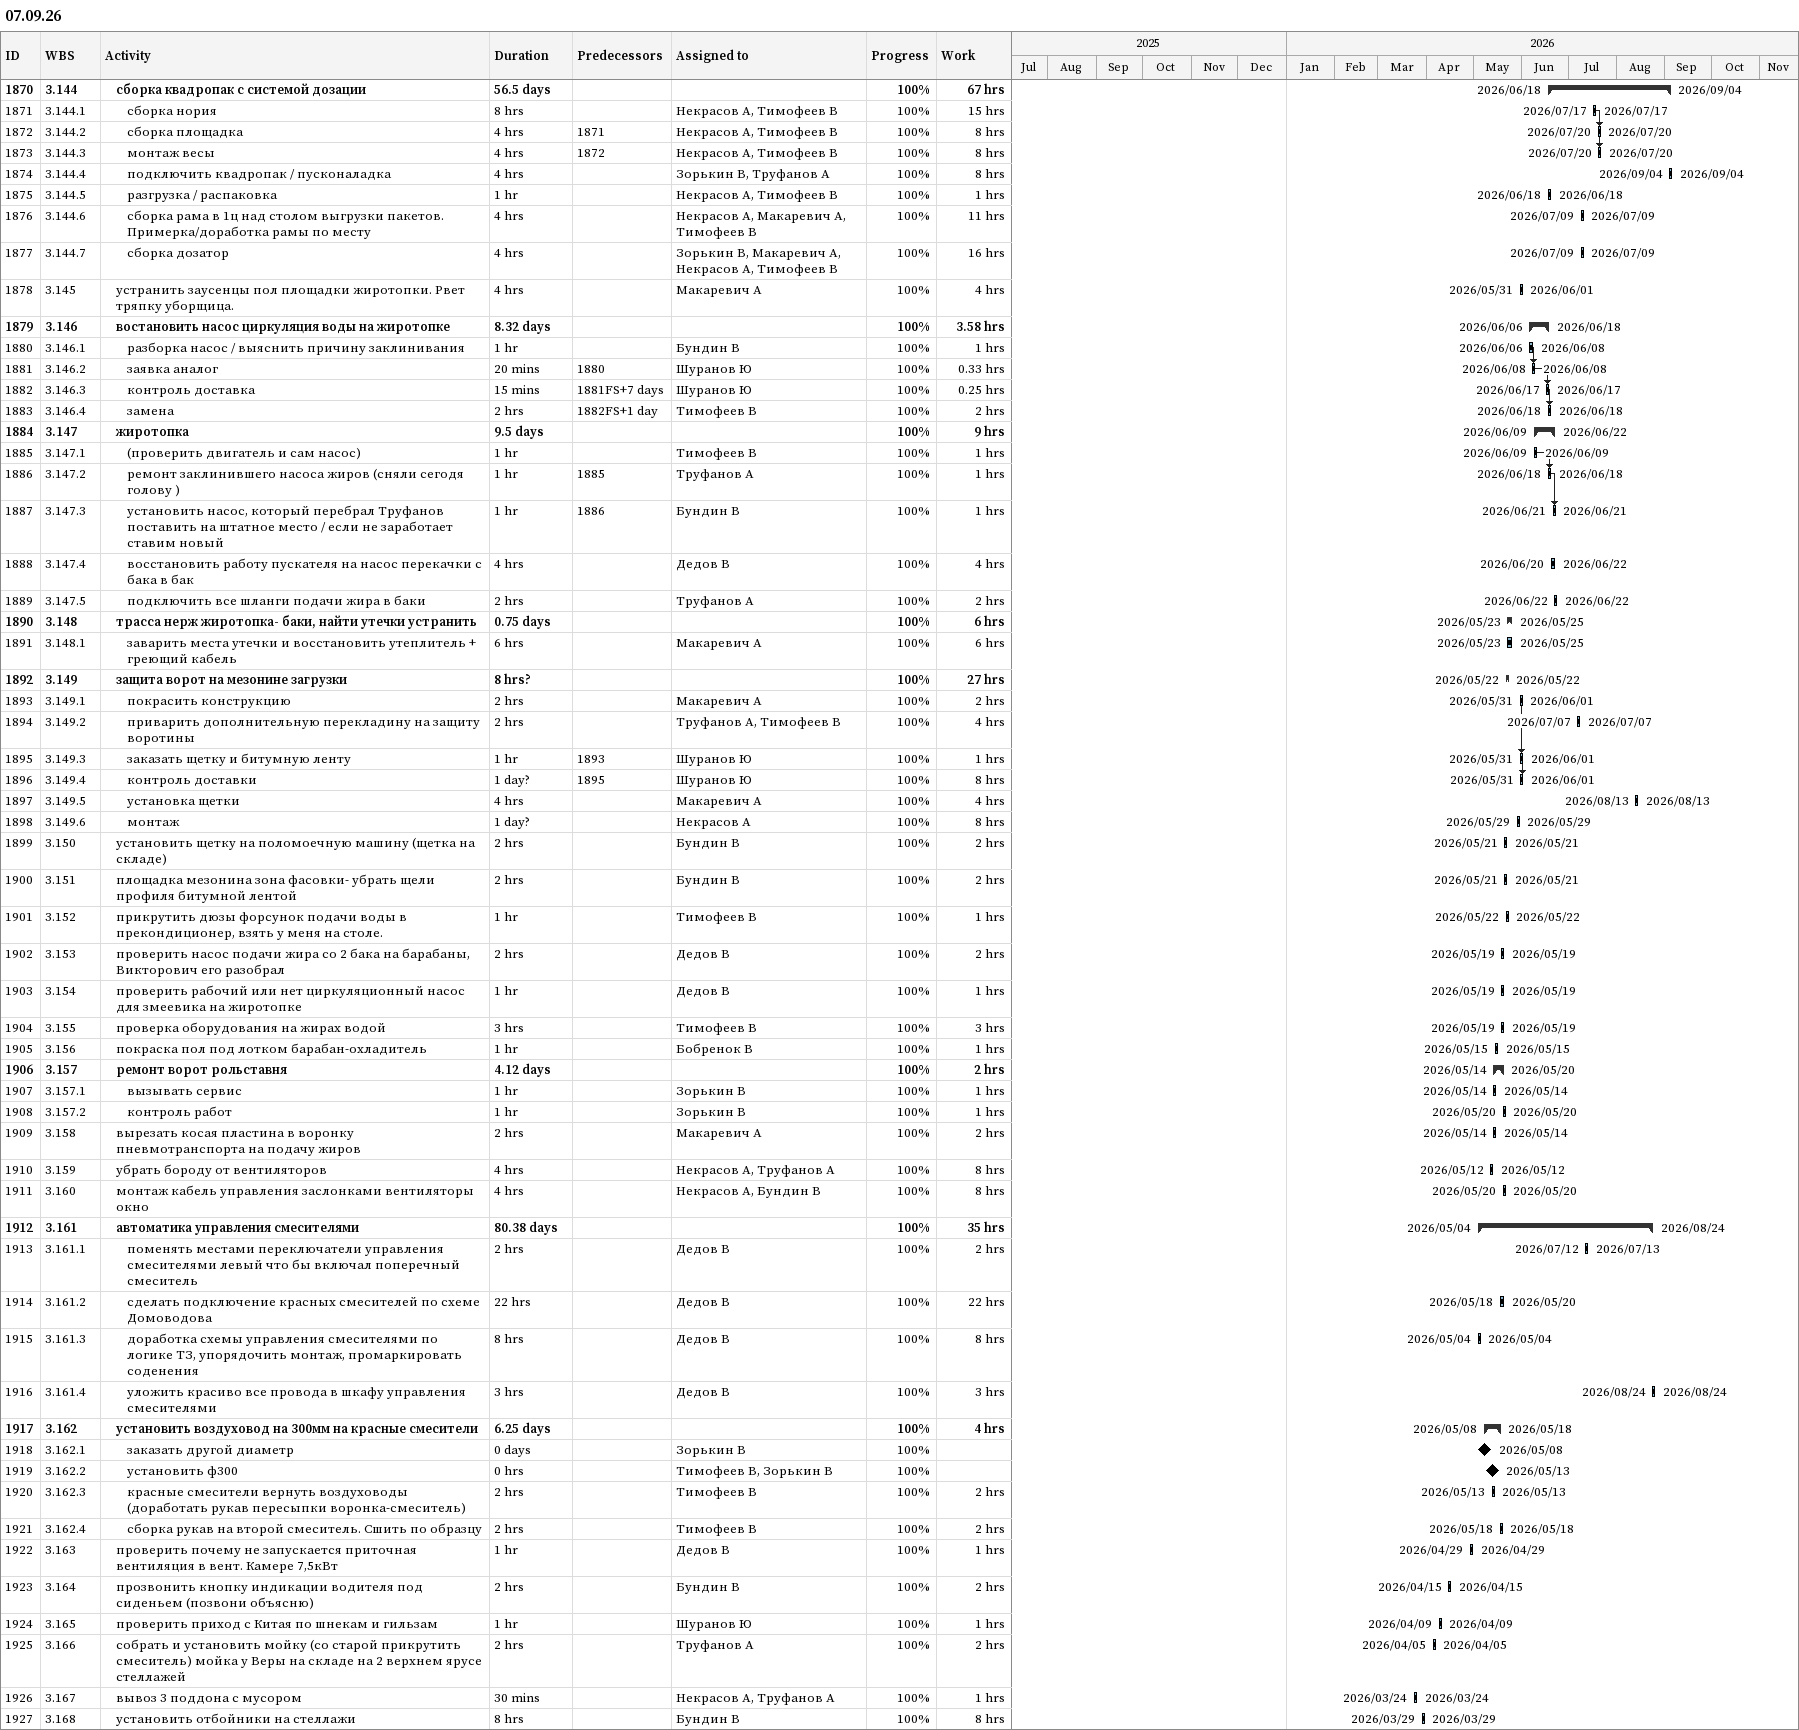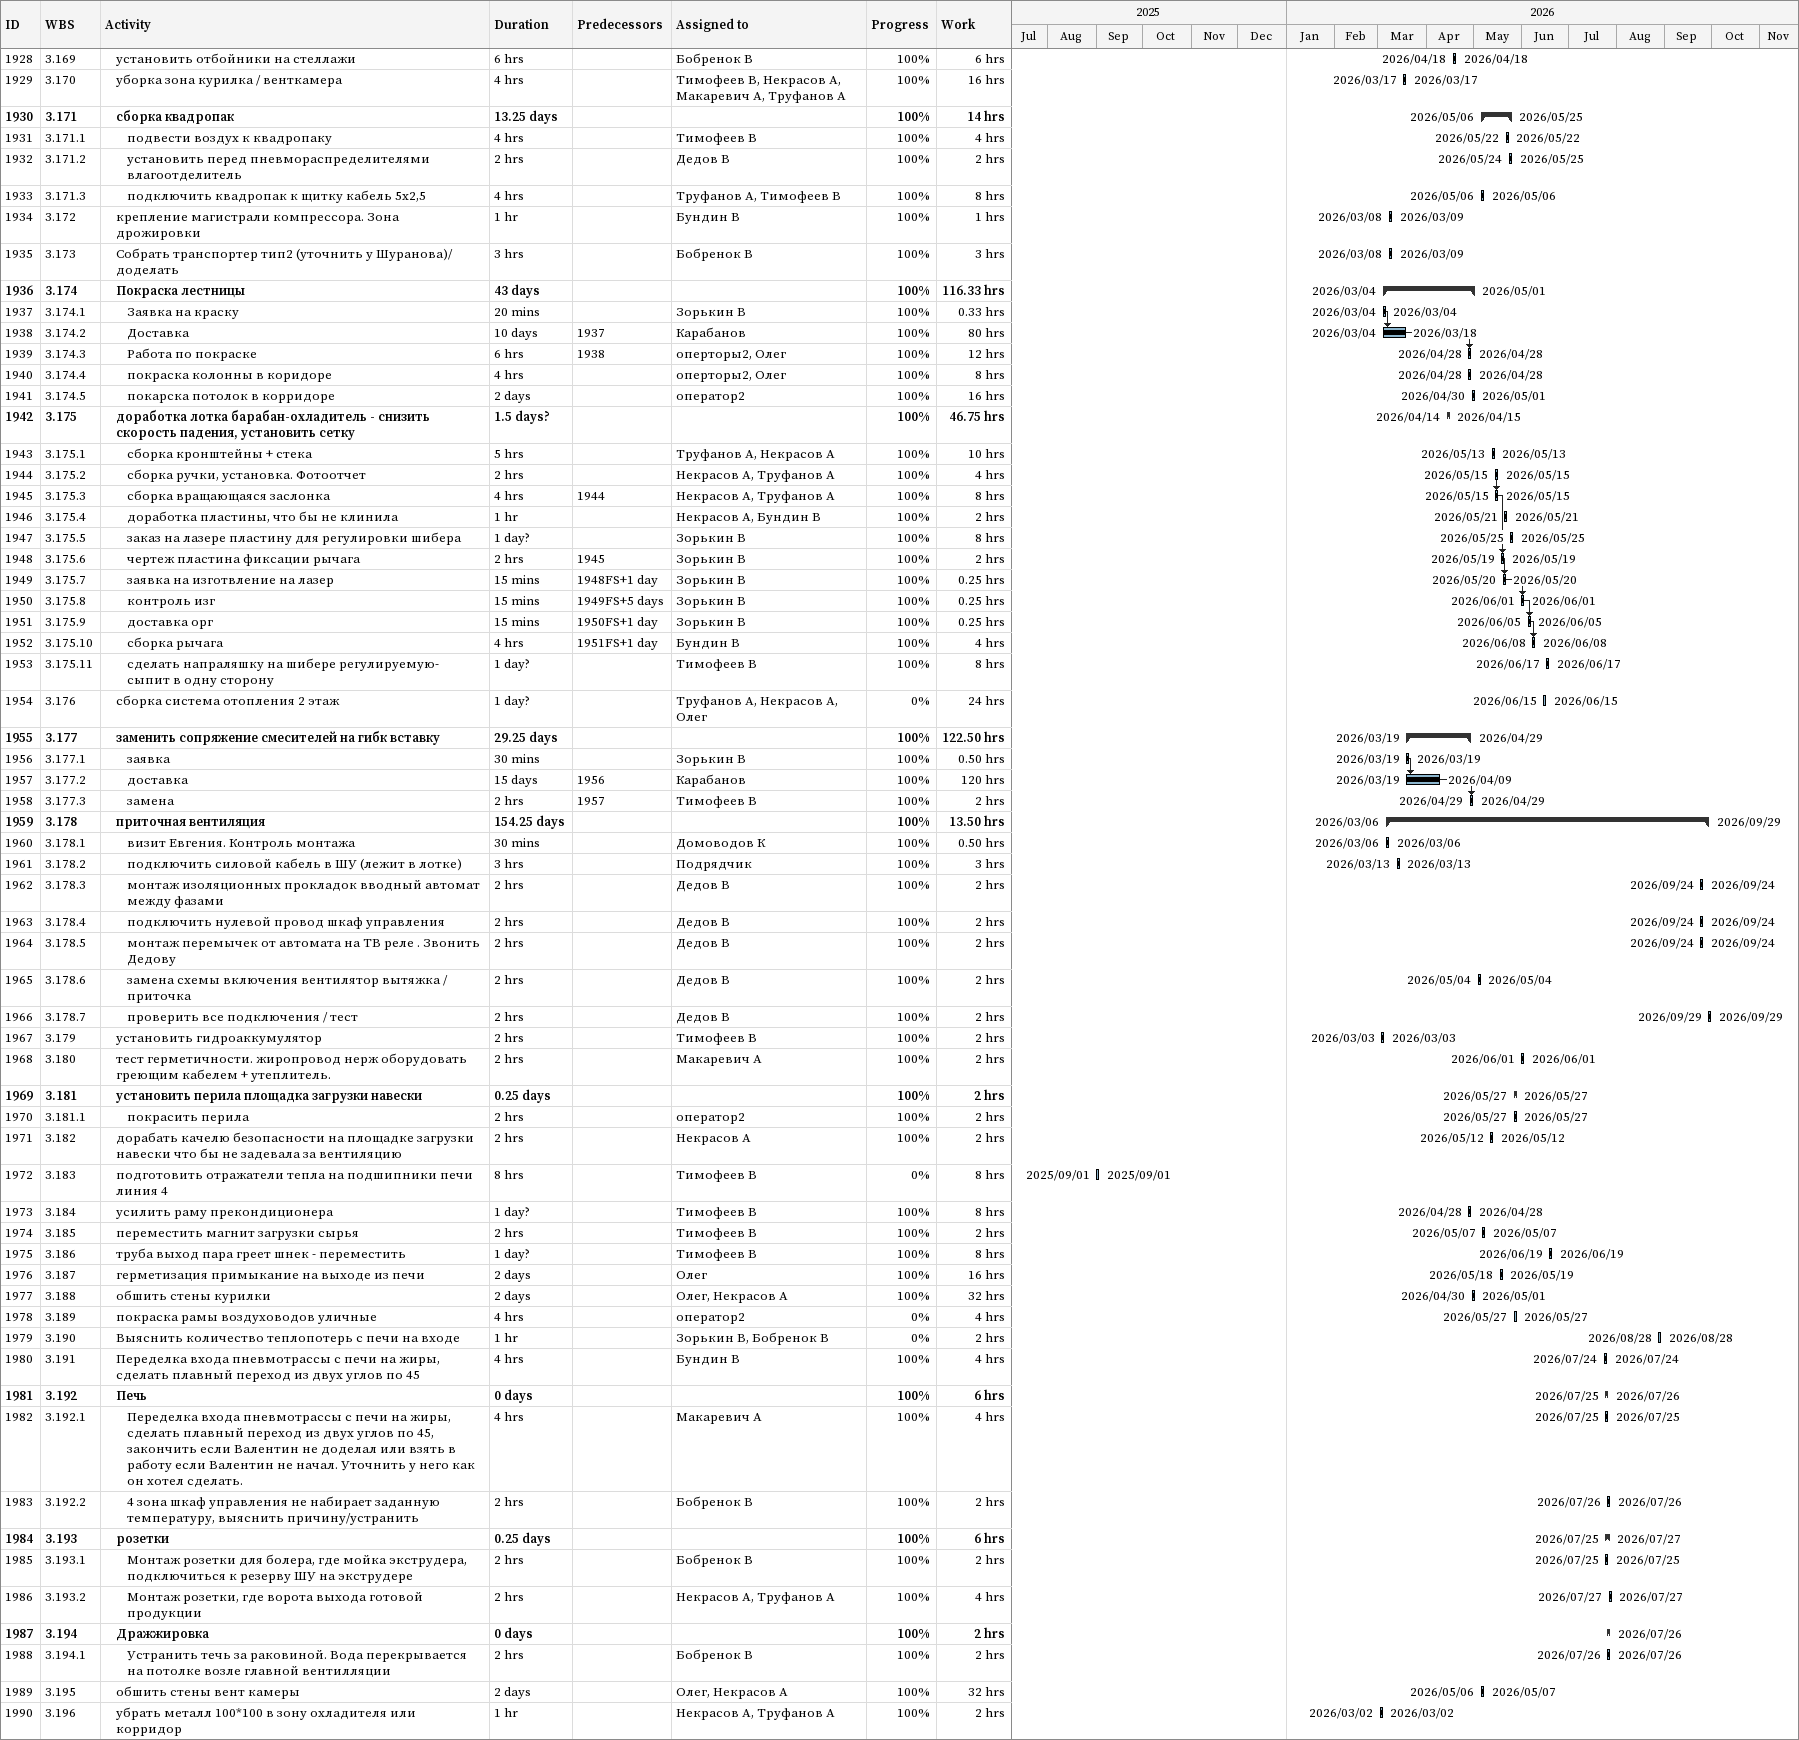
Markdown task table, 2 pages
07.09.26

| ID | WBS | Task | Duration | Start | Finish | Predecessors | Resources | % complete | Work (h) |
|---|---|---|---|---|---|---|---|---|---|
| 1870 | 3.144 | **сборка квадропак с системой дозации** | 56.5d | 2026-06-18 | 2026-09-04 |  |  | 100 | 67 |
| 1871 | 3.144.1 | сборка нория | 8h | 2026-07-17 | 2026-07-17 |  | Некрасов А, Тимофеев В | 100 | 15 |
| 1872 | 3.144.2 | сборка площадка | 4h | 2026-07-20 | 2026-07-20 | 1871 | Некрасов А, Тимофеев В | 100 | 8 |
| 1873 | 3.144.3 | монтаж весы | 4h | 2026-07-20 | 2026-07-20 | 1872 | Некрасов А, Тимофеев В | 100 | 8 |
| 1874 | 3.144.4 | подключить квадропак / пусконаладка | 4h | 2026-09-04 | 2026-09-04 |  | Зорькин В, Труфанов А | 100 | 8 |
| 1875 | 3.144.5 | разгрузка / распаковка | 1h | 2026-06-18 | 2026-06-18 |  | Некрасов А, Тимофеев В | 100 | 1 |
| 1876 | 3.144.6 | сборка рама в 1ц над столом выгрузки пакетов. Примерка/доработка рамы по месту | 4h | 2026-07-09 | 2026-07-09 |  | Некрасов А, Макаревич А, Тимофеев В | 100 | 11 |
| 1877 | 3.144.7 | сборка дозатор | 4h | 2026-07-09 | 2026-07-09 |  | Зорькин В, Макаревич А, Некрасов А, Тимофеев В | 100 | 16 |
| 1878 | 3.145 | устранить заусенцы пол площадки жиротопки. Рвет тряпку уборщица. | 4h | 2026-05-31 | 2026-06-01 |  | Макаревич А | 100 | 4 |
| 1879 | 3.146 | **востановить насос циркуляция воды на жиротопке** | 8.32d | 2026-06-06 | 2026-06-18 |  |  | 100 | 3.58 |
| 1880 | 3.146.1 | разборка насос / выяснить причину заклинивания | 1h | 2026-06-06 | 2026-06-08 |  | Бундин В | 100 | 1 |
| 1881 | 3.146.2 | заявка аналог | 20min | 2026-06-08 | 2026-06-08 | 1880 | Шуранов Ю | 100 | 0.33 |
| 1882 | 3.146.3 | контроль доставка | 15min | 2026-06-17 | 2026-06-17 | 1881FS+7d | Шуранов Ю | 100 | 0.25 |
| 1883 | 3.146.4 | замена | 2h | 2026-06-18 | 2026-06-18 | 1882FS+1d | Тимофеев В | 100 | 2 |
| 1884 | 3.147 | **жиротопка** | 9.5d | 2026-06-09 | 2026-06-22 |  |  | 100 | 9 |
| 1885 | 3.147.1 | (проверить двигатель и сам насос) | 1h | 2026-06-09 | 2026-06-09 |  | Тимофеев В | 100 | 1 |
| 1886 | 3.147.2 | ремонт заклинившего насоса жиров (сняли сегодя голову ) | 1h | 2026-06-18 | 2026-06-18 | 1885 | Труфанов А | 100 | 1 |
| 1887 | 3.147.3 | установить насос, который перебрал Труфанов поставить на штатное место / если не заработает ставим новый | 1h | 2026-06-21 | 2026-06-21 | 1886 | Бундин В | 100 | 1 |
| 1888 | 3.147.4 | восстановить работу пускателя на насос перекачки с бака в бак | 4h | 2026-06-20 | 2026-06-22 |  | Дедов В | 100 | 4 |
| 1889 | 3.147.5 | подключить все шланги подачи жира в баки | 2h | 2026-06-22 | 2026-06-22 |  | Труфанов А | 100 | 2 |
| 1890 | 3.148 | **трасса нерж жиротопка- баки, найти утечки устранить** | 0.75d | 2026-05-23 | 2026-05-25 |  |  | 100 | 6 |
| 1891 | 3.148.1 | заварить места утечки и восстановить утеплитель + греющий кабель | 6h | 2026-05-23 | 2026-05-25 |  | Макаревич А | 100 | 6 |
| 1892 | 3.149 | **защита ворот на мезонине загрузки** | 8h? | 2026-05-22 | 2026-05-22 |  |  | 100 | 27 |
| 1893 | 3.149.1 | покрасить конструкцию | 2h | 2026-05-31 | 2026-06-01 |  | Макаревич А | 100 | 2 |
| 1894 | 3.149.2 | приварить дополнительную перекладину на защиту воротины | 2h | 2026-07-07 | 2026-07-07 |  | Труфанов А, Тимофеев В | 100 | 4 |
| 1895 | 3.149.3 | заказать щетку и битумную ленту | 1h | 2026-05-31 | 2026-06-01 | 1893 | Шуранов Ю | 100 | 1 |
| 1896 | 3.149.4 | контроль доставки | 1d? | 2026-05-31 | 2026-06-01 | 1895 | Шуранов Ю | 100 | 8 |
| 1897 | 3.149.5 | установка щетки | 4h | 2026-08-13 | 2026-08-13 |  | Макаревич А | 100 | 4 |
| 1898 | 3.149.6 | монтаж | 1d? | 2026-05-29 | 2026-05-29 |  | Некрасов А | 100 | 8 |
| 1899 | 3.150 | установить щетку на поломоечную машину (щетка на складе) | 2h | 2026-05-21 | 2026-05-21 |  | Бундин В | 100 | 2 |
| 1900 | 3.151 | площадка мезонина зона фасовки- убрать щели профиля битумной лентой | 2h | 2026-05-21 | 2026-05-21 |  | Бундин В | 100 | 2 |
| 1901 | 3.152 | прикрутить дюзы форсунок подачи воды в прекондиционер, взять у меня на столе. | 1h | 2026-05-22 | 2026-05-22 |  | Тимофеев В | 100 | 1 |
| 1902 | 3.153 | проверить насос подачи жира со 2 бака на барабаны, Викторович его разобрал | 2h | 2026-05-19 | 2026-05-19 |  | Дедов В | 100 | 2 |
| 1903 | 3.154 | проверить рабочий или нет циркуляционный насос для змеевика на жиротопке | 1h | 2026-05-19 | 2026-05-19 |  | Дедов В | 100 | 1 |
| 1904 | 3.155 | проверка оборудования на жирах водой | 3h | 2026-05-19 | 2026-05-19 |  | Тимофеев В | 100 | 3 |
| 1905 | 3.156 | покраска пол под лотком барабан-охладитель | 1h | 2026-05-15 | 2026-05-15 |  | Бобренок В | 100 | 1 |
| 1906 | 3.157 | **ремонт ворот рольставня** | 4.12d | 2026-05-14 | 2026-05-20 |  |  | 100 | 2 |
| 1907 | 3.157.1 | вызывать сервис | 1h | 2026-05-14 | 2026-05-14 |  | Зорькин В | 100 | 1 |
| 1908 | 3.157.2 | контроль работ | 1h | 2026-05-20 | 2026-05-20 |  | Зорькин В | 100 | 1 |
| 1909 | 3.158 | вырезать косая пластина в воронку пневмотранспорта на подачу жиров | 2h | 2026-05-14 | 2026-05-14 |  | Макаревич А | 100 | 2 |
| 1910 | 3.159 | убрать бороду от вентиляторов | 4h | 2026-05-12 | 2026-05-12 |  | Некрасов А, Труфанов А | 100 | 8 |
| 1911 | 3.160 | монтаж кабель управления заслонками вентиляторы окно | 4h | 2026-05-20 | 2026-05-20 |  | Некрасов А, Бундин В | 100 | 8 |
| 1912 | 3.161 | **автоматика управления смесителями** | 80.38d | 2026-05-04 | 2026-08-24 |  |  | 100 | 35 |
| 1913 | 3.161.1 | поменять местами переключатели управления смесителями левый что бы включал поперечный смеситель | 2h | 2026-07-12 | 2026-07-13 |  | Дедов В | 100 | 2 |
| 1914 | 3.161.2 | сделать подключение красных смесителей по схеме Домоводова | 22h | 2026-05-18 | 2026-05-20 |  | Дедов В | 100 | 22 |
| 1915 | 3.161.3 | доработка схемы управления смесителями по логике ТЗ, упорядочить монтаж, промаркировать соденения | 8h | 2026-05-04 | 2026-05-04 |  | Дедов В | 100 | 8 |
| 1916 | 3.161.4 | уложить красиво все провода в шкафу управления смесителями | 3h | 2026-08-24 | 2026-08-24 |  | Дедов В | 100 | 3 |
| 1917 | 3.162 | **установить воздуховод на 300мм на красные смесители** | 6.25d | 2026-05-08 | 2026-05-18 |  |  | 100 | 4 |
| 1918 | 3.162.1 | заказать другой диаметр | 0d | 2026-05-08 | 2026-05-08 |  | Зорькин В | 100 |  |
| 1919 | 3.162.2 | установить ф300 | 0h | 2026-05-13 | 2026-05-13 |  | Тимофеев В, Зорькин В | 100 |  |
| 1920 | 3.162.3 | красные смесители вернуть воздуховоды (доработать рукав пересыпки воронка-смеситель) | 2h | 2026-05-13 | 2026-05-13 |  | Тимофеев В | 100 | 2 |
| 1921 | 3.162.4 | сборка рукав на второй смеситель. Сшить по образцу | 2h | 2026-05-18 | 2026-05-18 |  | Тимофеев В | 100 | 2 |
| 1922 | 3.163 | проверить почему не запускается приточная вентиляция в вент. Камере 7,5кВт | 1h | 2026-04-29 | 2026-04-29 |  | Дедов В | 100 | 1 |
| 1923 | 3.164 | прозвонить кнопку индикации водителя под сиденьем (позвони объясню) | 2h | 2026-04-15 | 2026-04-15 |  | Бундин В | 100 | 2 |
| 1924 | 3.165 | проверить приход с Китая по шнекам и гильзам | 1h | 2026-04-09 | 2026-04-09 |  | Шуранов Ю | 100 | 1 |
| 1925 | 3.166 | собрать и установить мойку (со старой прикрутить смеситель) мойка у Веры на складе на 2 верхнем ярусе стеллажей | 2h | 2026-04-05 | 2026-04-05 |  | Труфанов А | 100 | 2 |
| 1926 | 3.167 | вывоз 3 поддона с мусором | 30min | 2026-03-24 | 2026-03-24 |  | Некрасов А, Труфанов А | 100 | 1 |
| 1927 | 3.168 | установить отбойники на стеллажи | 8h | 2026-03-29 | 2026-03-29 |  | Бундин В | 100 | 8 |
| 1928 | 3.169 | установить отбойники на стеллажи | 6h | 2026-04-18 | 2026-04-18 |  | Бобренок В | 100 | 6 |
| 1929 | 3.170 | уборка зона курилка / венткамера | 4h | 2026-03-17 | 2026-03-17 |  | Тимофеев В, Некрасов А, Макаревич А, Труфанов А | 100 | 16 |
| 1930 | 3.171 | **сборка квадропак** | 13.25d | 2026-05-06 | 2026-05-25 |  |  | 100 | 14 |
| 1931 | 3.171.1 | подвести воздух к квадропаку | 4h | 2026-05-22 | 2026-05-22 |  | Тимофеев В | 100 | 4 |
| 1932 | 3.171.2 | установить перед пневмораспределителями влагоотделитель | 2h | 2026-05-24 | 2026-05-25 |  | Дедов В | 100 | 2 |
| 1933 | 3.171.3 | подключить квадропак к щитку кабель 5х2,5 | 4h | 2026-05-06 | 2026-05-06 |  | Труфанов А, Тимофеев В | 100 | 8 |
| 1934 | 3.172 | крепление магистрали компрессора. Зона дрожировки | 1h | 2026-03-08 | 2026-03-09 |  | Бундин В | 100 | 1 |
| 1935 | 3.173 | Собрать транспортер тип2 (уточнить у Шуранова)/ доделать | 3h | 2026-03-08 | 2026-03-09 |  | Бобренок В | 100 | 3 |
| 1936 | 3.174 | **Покраска лестницы** | 43d | 2026-03-04 | 2026-05-01 |  |  | 100 | 116.33 |
| 1937 | 3.174.1 | Заявка на краску | 20min | 2026-03-04 | 2026-03-04 |  | Зорькин В | 100 | 0.33 |
| 1938 | 3.174.2 | Доставка | 10d | 2026-03-04 | 2026-03-18 | 1937 | Карабанов | 100 | 80 |
| 1939 | 3.174.3 | Работа по покраске | 6h | 2026-04-28 | 2026-04-28 | 1938 | оперторы2, Олег | 100 | 12 |
| 1940 | 3.174.4 | покраска колонны в коридоре | 4h | 2026-04-28 | 2026-04-28 |  | оперторы2, Олег | 100 | 8 |
| 1941 | 3.174.5 | покарска потолок в корридоре | 2d | 2026-04-30 | 2026-05-01 |  | оператор2 | 100 | 16 |
| 1942 | 3.175 | **доработка лотка барабан-охладитель - снизить скорость падения, установить сетку** | 1.5d? | 2026-04-14 | 2026-04-15 |  |  | 100 | 46.75 |
| 1943 | 3.175.1 | сборка кронштейны + стека | 5h | 2026-05-13 | 2026-05-13 |  | Труфанов А, Некрасов А | 100 | 10 |
| 1944 | 3.175.2 | сборка ручки, установка. Фотоотчет | 2h | 2026-05-15 | 2026-05-15 |  | Некрасов А, Труфанов А | 100 | 4 |
| 1945 | 3.175.3 | сборка вращающаяся заслонка | 4h | 2026-05-15 | 2026-05-15 | 1944 | Некрасов А, Труфанов А | 100 | 8 |
| 1946 | 3.175.4 | доработка пластины, что бы не клинила | 1h | 2026-05-21 | 2026-05-21 |  | Некрасов А, Бундин В | 100 | 2 |
| 1947 | 3.175.5 | заказ на лазере пластину для регулировки шибера | 1d? | 2026-05-25 | 2026-05-25 |  | Зорькин В | 100 | 8 |
| 1948 | 3.175.6 | чертеж пластина фиксации рычага | 2h | 2026-05-19 | 2026-05-19 | 1945 | Зорькин В | 100 | 2 |
| 1949 | 3.175.7 | заявка на изготвление на лазер | 15min | 2026-05-20 | 2026-05-20 | 1948FS+1d | Зорькин В | 100 | 0.25 |
| 1950 | 3.175.8 | контроль изг | 15min | 2026-06-01 | 2026-06-01 | 1949FS+5d | Зорькин В | 100 | 0.25 |
| 1951 | 3.175.9 | доставка орг | 15min | 2026-06-05 | 2026-06-05 | 1950FS+1d | Зорькин В | 100 | 0.25 |
| 1952 | 3.175.10 | сборка рычага | 4h | 2026-06-08 | 2026-06-08 | 1951FS+1d | Бундин В | 100 | 4 |
| 1953 | 3.175.11 | сделать напраляшку на шибере регулируемую- сыпит в одну сторону | 1d? | 2026-06-17 | 2026-06-17 |  | Тимофеев В | 100 | 8 |
| 1954 | 3.176 | сборка система отопления 2 этаж | 1d? | 2026-06-15 | 2026-06-15 |  | Труфанов А, Некрасов А, Олег | 0 | 24 |
| 1955 | 3.177 | **заменить сопряжение смесителей на гибк вставку** | 29.25d | 2026-03-19 | 2026-04-29 |  |  | 100 | 122.50 |
| 1956 | 3.177.1 | заявка | 30min | 2026-03-19 | 2026-03-19 |  | Зорькин В | 100 | 0.50 |
| 1957 | 3.177.2 | доставка | 15d | 2026-03-19 | 2026-04-09 | 1956 | Карабанов | 100 | 120 |
| 1958 | 3.177.3 | замена | 2h | 2026-04-29 | 2026-04-29 | 1957 | Тимофеев В | 100 | 2 |
| 1959 | 3.178 | **приточная вентиляция** | 154.25d | 2026-03-06 | 2026-09-29 |  |  | 100 | 13.50 |
| 1960 | 3.178.1 | визит Евгения. Контроль монтажа | 30min | 2026-03-06 | 2026-03-06 |  | Домоводов К | 100 | 0.50 |
| 1961 | 3.178.2 | подключить силовой кабель в ШУ (лежит в лотке) | 3h | 2026-03-13 | 2026-03-13 |  | Подрядчик | 100 | 3 |
| 1962 | 3.178.3 | монтаж изоляционных прокладок вводный автомат между фазами | 2h | 2026-09-24 | 2026-09-24 |  | Дедов В | 100 | 2 |
| 1963 | 3.178.4 | подключить нулевой провод шкаф управления | 2h | 2026-09-24 | 2026-09-24 |  | Дедов В | 100 | 2 |
| 1964 | 3.178.5 | монтаж перемычек от автомата на ТВ реле . Звонить Дедову | 2h | 2026-09-24 | 2026-09-24 |  | Дедов В | 100 | 2 |
| 1965 | 3.178.6 | замена схемы включения вентилятор вытяжка / приточка | 2h | 2026-05-04 | 2026-05-04 |  | Дедов В | 100 | 2 |
| 1966 | 3.178.7 | проверить все подключения / тест | 2h | 2026-09-29 | 2026-09-29 |  | Дедов В | 100 | 2 |
| 1967 | 3.179 | установить гидроаккумулятор | 2h | 2026-03-03 | 2026-03-03 |  | Тимофеев В | 100 | 2 |
| 1968 | 3.180 | тест герметичности. жиропровод нерж оборудовать греющим кабелем + утеплитель. | 2h | 2026-06-01 | 2026-06-01 |  | Макаревич А | 100 | 2 |
| 1969 | 3.181 | **установить перила площадка загрузки навески** | 0.25d | 2026-05-27 | 2026-05-27 |  |  | 100 | 2 |
| 1970 | 3.181.1 | покрасить перила | 2h | 2026-05-27 | 2026-05-27 |  | оператор2 | 100 | 2 |
| 1971 | 3.182 | дорабать качелю безопасности на площадке загрузки навески что бы не задевала за вентиляцию | 2h | 2026-05-12 | 2026-05-12 |  | Некрасов А | 100 | 2 |
| 1972 | 3.183 | подготовить отражатели тепла на подшипники печи линия 4 | 8h | 2025-09-01 | 2025-09-01 |  | Тимофеев В | 0 | 8 |
| 1973 | 3.184 | усилить раму прекондиционера | 1d? | 2026-04-28 | 2026-04-28 |  | Тимофеев В | 100 | 8 |
| 1974 | 3.185 | переместить магнит загрузки сырья | 2h | 2026-05-07 | 2026-05-07 |  | Тимофеев В | 100 | 2 |
| 1975 | 3.186 | труба выход пара греет шнек - переместить | 1d? | 2026-06-19 | 2026-06-19 |  | Тимофеев В | 100 | 8 |
| 1976 | 3.187 | герметизация примыкание на выходе из печи | 2d | 2026-05-18 | 2026-05-19 |  | Олег | 100 | 16 |
| 1977 | 3.188 | обшить стены курилки | 2d | 2026-04-30 | 2026-05-01 |  | Олег, Некрасов А | 100 | 32 |
| 1978 | 3.189 | покраска рамы воздуховодов уличные | 4h | 2026-05-27 | 2026-05-27 |  | оператор2 | 0 | 4 |
| 1979 | 3.190 | Выяснить количество теплопотерь с печи на входе | 1h | 2026-08-28 | 2026-08-28 |  | Зорькин В, Бобренок В | 0 | 2 |
| 1980 | 3.191 | Переделка входа пневмотрассы с печи на жиры, сделать плавный переход из двух углов по 45 | 4h | 2026-07-24 | 2026-07-24 |  | Бундин В | 100 | 4 |
| 1981 | 3.192 | **Печь** | 0d | 2026-07-25 | 2026-07-26 |  |  | 100 | 6 |
| 1982 | 3.192.1 | Переделка входа пневмотрассы с печи на жиры, сделать плавный переход из двух углов по 45, закончить если Валентин не доделал или взять в работу если Валентин не начал. Уточнить у него как он хотел сделать. | 4h | 2026-07-25 | 2026-07-25 |  | Макаревич А | 100 | 4 |
| 1983 | 3.192.2 | 4 зона шкаф управления не набирает заданную температуру, выяснить причину/устранить | 2h | 2026-07-26 | 2026-07-26 |  | Бобренок В | 100 | 2 |
| 1984 | 3.193 | **розетки** | 0.25d | 2026-07-25 | 2026-07-27 |  |  | 100 | 6 |
| 1985 | 3.193.1 | Монтаж розетки для болера, где мойка экструдера, подключиться к резерву ШУ на экструдере | 2h | 2026-07-25 | 2026-07-25 |  | Бобренок В | 100 | 2 |
| 1986 | 3.193.2 | Монтаж розетки, где ворота выхода готовой продукции | 2h | 2026-07-27 | 2026-07-27 |  | Некрасов А, Труфанов А | 100 | 4 |
| 1987 | 3.194 | **Дражжировка** | 0d | 2026-07-26 | 2026-07-26 |  |  | 100 | 2 |
| 1988 | 3.194.1 | Устранить течь за раковиной. Вода перекрывается на потолке возле главной вентилляции | 2h | 2026-07-26 | 2026-07-26 |  | Бобренок В | 100 | 2 |
| 1989 | 3.195 | обшить стены вент камеры | 2d | 2026-05-06 | 2026-05-07 |  | Олег, Некрасов А | 100 | 32 |
| 1990 | 3.196 | убрать металл 100*100 в зону охладителя или корридор | 1h | 2026-03-02 | 2026-03-02 |  | Некрасов А, Труфанов А | 100 | 2 |
